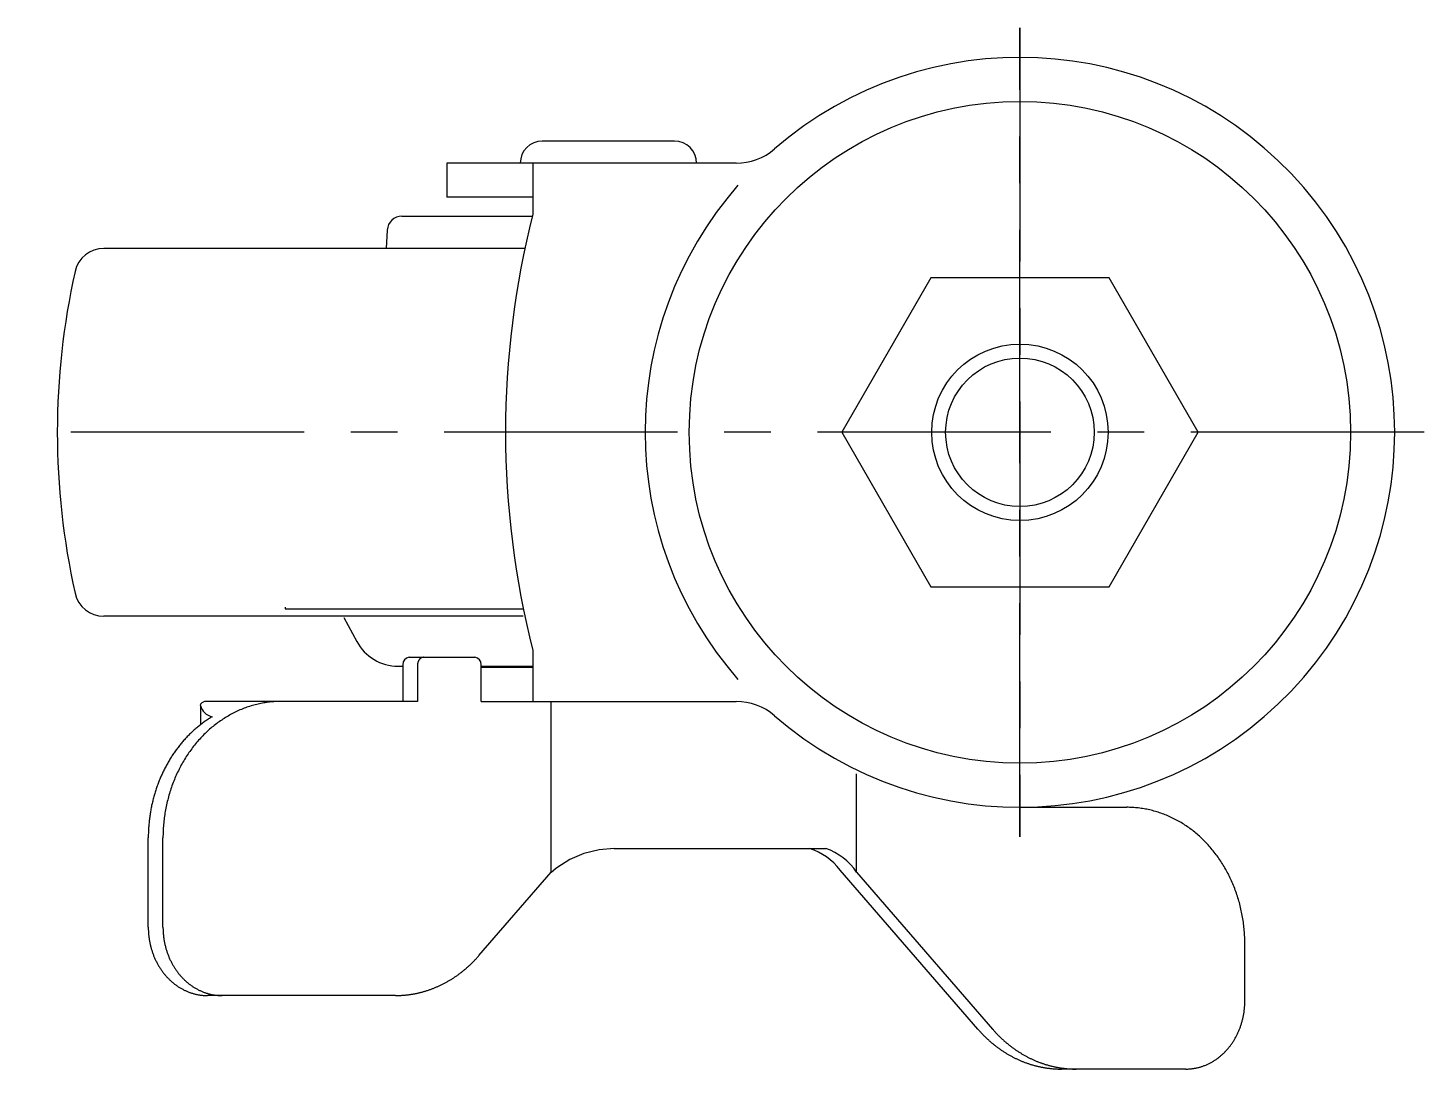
# Model space of a CAD drawing. Extents: x 0 to 204, y -8 to 232.
# Drawn here: x 108.9 to 203.9, y 161.7 to 232.5 of the extents above; entities that cross this region are included whole.
import ezdxf

# ---------------------------------------------------------------- set-up
doc = ezdxf.new("R2010")
doc.units = 0
doc.header["$LTSCALE"] = 0.5
doc.linetypes.add('CENTER', pattern=[50.8, 31.75, -6.35, 6.35, -6.35])
for name, color, linetype in [('MSM_CENTER', 1, 'CENTER'), ('MSM_CONTINUOUS', 7, 'CONTINUOUS'), ('MSM_NARROW', 5, 'CONTINUOUS')]:
    doc.layers.add(name, color=color, linetype=linetype)

msp = doc.modelspace()

# ---------------------------------------------------------------- linework, layer by layer
at = {"layer": 'MSM_CENTER', "linetype": 'CENTER'}
for p, q in [((176.376, 177.5), (176.376, 232.5)), ((176.376, 232.5), (176.376, 177.5)), ((203.876, 205), (108.879, 205)), ((203.876, 205), (114.88, 205))]:
    msp.add_line(p, q, dxfattribs=at)
at = {"layer": 'MSM_CONTINUOUS', "linetype": 'CONTINUOUS'}
for p, q in [((152.876, 224.8), (143.876, 224.8)), ((157.063, 223.3), (137.376, 223.3)), ((137.376, 223.3), (137.376, 221)), ((143.236, 223.3), (143.236, 221)), ((143.236, 221), (137.376, 221)), ((143.236, 221), (143.236, 219.825)), ((134.328, 219.7), (143.204, 219.7)), ((133.33, 218.752), (133.264, 217.5)), ((142.692, 217.5), (114.042, 217.5)), ((126.376, 193.1), (126.376, 193)), ((126.376, 193), (142.588, 193)), ((142.571, 192.5), (114.042, 192.5)), ((130.379, 192.4), (131.257, 190.778)), ((143.236, 190.175), (143.236, 186.7)), ((134.823, 189.7), (139.287, 189.7)), ((139.72, 189.1), (143.24, 189.1)), ((143.236, 189), (139.72, 189))]:
    msp.add_line(p, q, dxfattribs=at)
at = {"layer": 'MSM_CONTINUOUS'}
for p, q in [((134.071, 189.1), (134.39, 189.1)), ((134.39, 189.2), (134.39, 186.7)), ((135.39, 189.2), (135.39, 186.7)), ((139.72, 186.7), (139.72, 189.2)), ((120.621, 186.42), (120.643, 186.531)), ((120.621, 186.42), (120.621, 185.118)), ((135.39, 186.7), (121.008, 186.7)), ((139.72, 186.7), (157.063, 186.7)), ((144.483, 175.092), (144.483, 186.7)), ((165.268, 175.092), (165.268, 181.769)), ((176.376, 179.5), (183.64, 179.5)), ((117.07, 171.343), (117.07, 177.414)), ((118.07, 171.343), (118.07, 177.414)), ((148.763, 176.7), (163.175, 176.7)), ((139.571, 169.42), (144.483, 175.092)), ((144.483, 175.092), (144.661, 175.236)), ((173.511, 164.42), (164.144, 175.236)), ((165.268, 175.092), (174.511, 164.42)), ((191.682, 166.343), (191.682, 170.214)), ((133.884, 166.7), (121.09, 166.7)), ((187.661, 161.7), (179.197, 161.7))]:
    msp.add_line(p, q, dxfattribs=at)
at = {"layer": 'MSM_CONTINUOUS', "linetype": 'CONTINUOUS'}
msp.add_lwpolyline([(182.438, 194.5), (188.5, 205), (182.438, 215.5), (170.313, 215.5), (164.251, 205), (170.313, 194.5)], close=True, dxfattribs=at)
at = {"layer": 'MSM_CONTINUOUS'}
msp.add_lwpolyline([(148.763, 176.7), (147.738, 176.614), (146.708, 176.356), (145.76, 175.953), (144.865, 175.394), (144.661, 175.236)], dxfattribs=at)
for points in [[(135.823, 189.7, 0), (135.818, 189.7, 0), (135.812, 189.7, 0), (135.807, 189.7, 0), (135.802, 189.699, 0), (135.797, 189.699, 0), (135.791, 189.699, 0), (135.786, 189.698, 0), (135.781, 189.698, 0), (135.775, 189.697, 0), (135.77, 189.696, 0), (135.765, 189.695, 0), (135.76, 189.695, 0), (135.754, 189.694, 0), (135.749, 189.693, 0), (135.744, 189.692, 0), (135.739, 189.69, 0), (135.733, 189.689, 0), (135.728, 189.688, 0), (135.723, 189.686, 0), (135.718, 189.685, 0), (135.713, 189.683, 0), (135.708, 189.682, 0), (135.702, 189.68, 0), (135.697, 189.678, 0), (135.692, 189.677, 0), (135.687, 189.675, 0), (135.682, 189.673, 0), (135.677, 189.671, 0), (135.672, 189.669, 0), (135.667, 189.666, 0), (135.662, 189.664, 0), (135.657, 189.662, 0), (135.652, 189.66, 0), (135.648, 189.657, 0), (135.643, 189.655, 0), (135.638, 189.652, 0), (135.633, 189.649, 0), (135.628, 189.647, 0), (135.624, 189.644, 0), (135.619, 189.641, 0), (135.614, 189.638, 0), (135.61, 189.635, 0), (135.605, 189.632, 0), (135.6, 189.629, 0), (135.596, 189.626, 0), (135.591, 189.622, 0), (135.587, 189.619, 0), (135.583, 189.616, 0), (135.578, 189.612, 0), (135.574, 189.609, 0), (135.569, 189.605, 0), (135.565, 189.602, 0), (135.561, 189.598, 0), (135.557, 189.594, 0), (135.553, 189.59, 0), (135.548, 189.587, 0), (135.544, 189.583, 0), (135.54, 189.579, 0), (135.536, 189.575, 0), (135.532, 189.57, 0), (135.528, 189.566, 0), (135.525, 189.562, 0), (135.521, 189.558, 0), (135.517, 189.554, 0), (135.513, 189.549, 0), (135.509, 189.545, 0), (135.506, 189.54, 0), (135.502, 189.536, 0), (135.499, 189.531, 0), (135.495, 189.527, 0), (135.492, 189.522, 0), (135.488, 189.517, 0), (135.485, 189.512, 0), (135.482, 189.508, 0), (135.478, 189.503, 0), (135.475, 189.498, 0), (135.472, 189.493, 0), (135.469, 189.488, 0), (135.466, 189.483, 0), (135.463, 189.478, 0), (135.46, 189.473, 0), (135.457, 189.467, 0), (135.454, 189.462, 0), (135.452, 189.457, 0), (135.449, 189.452, 0), (135.446, 189.446, 0), (135.444, 189.441, 0), (135.441, 189.436, 0), (135.439, 189.43, 0), (135.436, 189.425, 0), (135.434, 189.419, 0), (135.432, 189.414, 0), (135.429, 189.408, 0), (135.427, 189.403, 0), (135.425, 189.397, 0), (135.423, 189.391, 0), (135.421, 189.386, 0), (135.419, 189.38, 0), (135.417, 189.374, 0), (135.415, 189.368, 0), (135.414, 189.363, 0), (135.412, 189.357, 0), (135.41, 189.351, 0), (135.409, 189.345, 0), (135.407, 189.339, 0), (135.406, 189.333, 0), (135.404, 189.327, 0), (135.403, 189.321, 0), (135.402, 189.316, 0), (135.401, 189.31, 0), (135.399, 189.304, 0), (135.398, 189.298, 0), (135.397, 189.292, 0), (135.396, 189.285, 0), (135.396, 189.279, 0), (135.395, 189.273, 0), (135.394, 189.267, 0), (135.393, 189.261, 0), (135.393, 189.255, 0), (135.392, 189.249, 0), (135.392, 189.243, 0), (135.391, 189.237, 0), (135.391, 189.231, 0), (135.391, 189.225, 0), (135.39, 189.218, 0), (135.39, 189.212, 0), (135.39, 189.206, 0), (135.39, 189.2, 0)], [(126.111, 186.7, 0), (126.013, 186.699, 0), (125.914, 186.697, 0), (125.815, 186.694, 0), (125.717, 186.689, 0), (125.618, 186.683, 0), (125.52, 186.675, 0), (125.421, 186.666, 0), (125.323, 186.655, 0), (125.225, 186.643, 0), (125.127, 186.63, 0), (125.029, 186.616, 0), (124.931, 186.599, 0), (124.834, 186.582, 0), (124.736, 186.563, 0), (124.639, 186.543, 0), (124.542, 186.522, 0), (124.446, 186.499, 0), (124.349, 186.474, 0), (124.253, 186.449, 0), (124.157, 186.422, 0), (124.062, 186.393, 0), (123.966, 186.364, 0), (123.871, 186.333, 0), (123.777, 186.3, 0), (123.683, 186.266, 0), (123.589, 186.231, 0), (123.495, 186.195, 0), (123.402, 186.157, 0), (123.309, 186.118, 0), (123.217, 186.078, 0), (123.125, 186.036, 0), (123.034, 185.993, 0), (122.943, 185.949, 0), (122.852, 185.903, 0), (122.762, 185.857, 0), (122.673, 185.808, 0), (122.584, 185.759, 0), (122.496, 185.709, 0), (122.408, 185.657, 0), (122.32, 185.604, 0), (122.234, 185.549, 0), (122.148, 185.494, 0), (122.062, 185.437, 0), (121.977, 185.379, 0), (121.893, 185.32, 0), (121.809, 185.259, 0), (121.726, 185.198, 0), (121.644, 185.135, 0), (121.562, 185.071, 0), (121.481, 185.006, 0), (121.4, 184.94, 0), (121.321, 184.873, 0), (121.242, 184.804, 0), (121.164, 184.735, 0), (121.086, 184.664, 0), (121.01, 184.592, 0), (120.934, 184.519, 0), (120.859, 184.446, 0), (120.784, 184.371, 0), (120.711, 184.295, 0), (120.638, 184.218, 0), (120.566, 184.139, 0), (120.495, 184.06, 0), (120.425, 183.98, 0), (120.356, 183.899, 0), (120.287, 183.817, 0), (120.219, 183.734, 0), (120.153, 183.65, 0), (120.087, 183.565, 0), (120.022, 183.479, 0), (119.958, 183.393, 0), (119.895, 183.305, 0), (119.833, 183.217, 0), (119.772, 183.127, 0), (119.711, 183.037, 0), (119.652, 182.946, 0), (119.594, 182.854, 0), (119.536, 182.761, 0), (119.48, 182.668, 0), (119.425, 182.573, 0), (119.371, 182.478, 0), (119.317, 182.382, 0), (119.265, 182.285, 0), (119.214, 182.188, 0), (119.163, 182.09, 0), (119.114, 181.991, 0), (119.066, 181.892, 0), (119.019, 181.792, 0), (118.973, 181.691, 0), (118.928, 181.589, 0), (118.884, 181.487, 0), (118.842, 181.384, 0), (118.8, 181.281, 0), (118.759, 181.177, 0), (118.72, 181.073, 0), (118.682, 180.968, 0), (118.644, 180.862, 0), (118.608, 180.756, 0), (118.573, 180.65, 0), (118.54, 180.543, 0), (118.507, 180.435, 0), (118.475, 180.327, 0), (118.445, 180.219, 0), (118.416, 180.11, 0), (118.388, 180.001, 0), (118.361, 179.891, 0), (118.335, 179.781, 0), (118.311, 179.671, 0), (118.287, 179.56, 0), (118.265, 179.449, 0), (118.244, 179.337, 0), (118.224, 179.226, 0), (118.205, 179.114, 0), (118.188, 179.002, 0), (118.172, 178.889, 0), (118.157, 178.777, 0), (118.143, 178.664, 0), (118.13, 178.551, 0), (118.119, 178.438, 0), (118.108, 178.324, 0), (118.099, 178.211, 0), (118.091, 178.097, 0), (118.085, 177.984, 0), (118.079, 177.87, 0), (118.075, 177.756, 0), (118.072, 177.642, 0), (118.07, 177.528, 0), (118.07, 177.414, 0)], [(121.414, 185.66, 0), (121.353, 185.624, 0), (121.293, 185.586, 0), (121.232, 185.548, 0), (121.172, 185.51, 0), (121.113, 185.471, 0), (121.053, 185.431, 0), (120.994, 185.391, 0), (120.935, 185.35, 0), (120.877, 185.308, 0), (120.818, 185.266, 0), (120.76, 185.224, 0), (120.703, 185.18, 0), (120.646, 185.137, 0), (120.589, 185.092, 0), (120.532, 185.048, 0), (120.476, 185.002, 0), (120.42, 184.956, 0), (120.364, 184.91, 0), (120.309, 184.862, 0), (120.254, 184.815, 0), (120.2, 184.767, 0), (120.145, 184.718, 0), (120.091, 184.669, 0), (120.038, 184.619, 0), (119.985, 184.569, 0), (119.932, 184.518, 0), (119.88, 184.467, 0), (119.828, 184.415, 0), (119.776, 184.362, 0), (119.725, 184.31, 0), (119.674, 184.256, 0), (119.624, 184.202, 0), (119.574, 184.148, 0), (119.524, 184.093, 0), (119.475, 184.038, 0), (119.426, 183.982, 0), (119.378, 183.926, 0), (119.33, 183.869, 0), (119.283, 183.812, 0), (119.235, 183.754, 0), (119.189, 183.696, 0), (119.143, 183.637, 0), (119.097, 183.578, 0), (119.051, 183.519, 0), (119.006, 183.459, 0), (118.962, 183.398, 0), (118.918, 183.337, 0), (118.874, 183.276, 0), (118.831, 183.214, 0), (118.789, 183.152, 0), (118.746, 183.09, 0), (118.705, 183.027, 0), (118.663, 182.963, 0), (118.623, 182.899, 0), (118.582, 182.835, 0), (118.542, 182.771, 0), (118.503, 182.706, 0), (118.464, 182.64, 0), (118.426, 182.575, 0), (118.388, 182.508, 0), (118.35, 182.442, 0), (118.313, 182.375, 0), (118.277, 182.308, 0), (118.241, 182.24, 0), (118.206, 182.172, 0), (118.171, 182.104, 0), (118.136, 182.036, 0), (118.102, 181.967, 0), (118.069, 181.897, 0), (118.036, 181.828, 0), (118.004, 181.758, 0), (117.972, 181.688, 0), (117.94, 181.617, 0), (117.91, 181.546, 0), (117.879, 181.475, 0), (117.849, 181.404, 0), (117.82, 181.332, 0), (117.792, 181.26, 0), (117.763, 181.187, 0), (117.736, 181.115, 0), (117.709, 181.042, 0), (117.682, 180.969, 0), (117.656, 180.895, 0), (117.631, 180.822, 0), (117.606, 180.748, 0), (117.581, 180.674, 0), (117.557, 180.599, 0), (117.534, 180.525, 0), (117.511, 180.45, 0), (117.489, 180.375, 0), (117.468, 180.3, 0), (117.447, 180.224, 0), (117.426, 180.149, 0), (117.406, 180.073, 0), (117.387, 179.997, 0), (117.368, 179.92, 0), (117.35, 179.844, 0), (117.332, 179.767, 0), (117.315, 179.69, 0), (117.298, 179.614, 0), (117.282, 179.536, 0), (117.267, 179.459, 0), (117.252, 179.382, 0), (117.238, 179.304, 0), (117.224, 179.226, 0), (117.211, 179.149, 0), (117.199, 179.071, 0), (117.187, 178.993, 0), (117.175, 178.914, 0), (117.164, 178.836, 0), (117.154, 178.758, 0), (117.145, 178.679, 0), (117.135, 178.6, 0), (117.127, 178.522, 0), (117.119, 178.443, 0), (117.112, 178.364, 0), (117.105, 178.285, 0), (117.099, 178.206, 0), (117.093, 178.127, 0), (117.088, 178.048, 0), (117.084, 177.969, 0), (117.08, 177.89, 0), (117.077, 177.811, 0), (117.074, 177.731, 0), (117.072, 177.652, 0), (117.071, 177.573, 0), (117.07, 177.494, 0), (117.07, 177.414, 0)], [(191.682, 170.214, 0), (191.681, 170.328, 0), (191.679, 170.442, 0), (191.676, 170.556, 0), (191.672, 170.67, 0), (191.667, 170.784, 0), (191.66, 170.897, 0), (191.652, 171.011, 0), (191.643, 171.124, 0), (191.633, 171.238, 0), (191.621, 171.351, 0), (191.609, 171.464, 0), (191.595, 171.577, 0), (191.58, 171.689, 0), (191.563, 171.802, 0), (191.546, 171.914, 0), (191.527, 172.026, 0), (191.507, 172.137, 0), (191.486, 172.249, 0), (191.464, 172.36, 0), (191.441, 172.471, 0), (191.416, 172.581, 0), (191.39, 172.691, 0), (191.364, 172.801, 0), (191.335, 172.91, 0), (191.306, 173.019, 0), (191.276, 173.127, 0), (191.244, 173.235, 0), (191.212, 173.343, 0), (191.178, 173.45, 0), (191.143, 173.556, 0), (191.107, 173.662, 0), (191.07, 173.768, 0), (191.031, 173.873, 0), (190.992, 173.977, 0), (190.951, 174.081, 0), (190.91, 174.184, 0), (190.867, 174.287, 0), (190.823, 174.389, 0), (190.778, 174.491, 0), (190.732, 174.592, 0), (190.685, 174.692, 0), (190.637, 174.791, 0), (190.588, 174.89, 0), (190.538, 174.988, 0), (190.486, 175.085, 0), (190.434, 175.182, 0), (190.381, 175.278, 0), (190.326, 175.373, 0), (190.271, 175.468, 0), (190.215, 175.561, 0), (190.157, 175.654, 0), (190.099, 175.746, 0), (190.04, 175.837, 0), (189.98, 175.927, 0), (189.918, 176.017, 0), (189.856, 176.105, 0), (189.793, 176.193, 0), (189.729, 176.279, 0), (189.664, 176.365, 0), (189.599, 176.45, 0), (189.532, 176.534, 0), (189.464, 176.617, 0), (189.396, 176.699, 0), (189.326, 176.78, 0), (189.256, 176.86, 0), (189.185, 176.939, 0), (189.113, 177.018, 0), (189.041, 177.095, 0), (188.967, 177.171, 0), (188.893, 177.246, 0), (188.818, 177.319, 0), (188.742, 177.392, 0), (188.665, 177.464, 0), (188.588, 177.535, 0), (188.509, 177.604, 0), (188.43, 177.673, 0), (188.351, 177.74, 0), (188.271, 177.806, 0), (188.189, 177.871, 0), (188.108, 177.935, 0), (188.025, 177.998, 0), (187.942, 178.059, 0), (187.859, 178.12, 0), (187.774, 178.179, 0), (187.689, 178.237, 0), (187.604, 178.294, 0), (187.518, 178.349, 0), (187.431, 178.404, 0), (187.344, 178.457, 0), (187.256, 178.509, 0), (187.167, 178.559, 0), (187.078, 178.608, 0), (186.989, 178.657, 0), (186.899, 178.703, 0), (186.808, 178.749, 0), (186.717, 178.793, 0), (186.626, 178.836, 0), (186.534, 178.878, 0), (186.442, 178.918, 0), (186.349, 178.957, 0), (186.256, 178.995, 0), (186.163, 179.031, 0), (186.069, 179.066, 0), (185.974, 179.1, 0), (185.88, 179.133, 0), (185.785, 179.164, 0), (185.69, 179.193, 0), (185.594, 179.222, 0), (185.498, 179.249, 0), (185.402, 179.274, 0), (185.306, 179.299, 0), (185.209, 179.322, 0), (185.112, 179.343, 0), (185.015, 179.363, 0), (184.918, 179.382, 0), (184.82, 179.399, 0), (184.722, 179.416, 0), (184.624, 179.43, 0), (184.526, 179.443, 0), (184.428, 179.455, 0), (184.33, 179.466, 0), (184.232, 179.475, 0), (184.133, 179.483, 0), (184.035, 179.489, 0), (183.936, 179.494, 0), (183.837, 179.497, 0), (183.739, 179.499, 0), (183.64, 179.5, 0)], [(117.07, 171.343, 0), (117.07, 171.286, 0), (117.071, 171.229, 0), (117.072, 171.172, 0), (117.074, 171.115, 0), (117.077, 171.058, 0), (117.08, 171.001, 0), (117.084, 170.945, 0), (117.089, 170.888, 0), (117.094, 170.831, 0), (117.1, 170.775, 0), (117.106, 170.718, 0), (117.113, 170.662, 0), (117.121, 170.605, 0), (117.129, 170.549, 0), (117.137, 170.493, 0), (117.147, 170.437, 0), (117.157, 170.381, 0), (117.167, 170.326, 0), (117.178, 170.27, 0), (117.19, 170.215, 0), (117.202, 170.16, 0), (117.215, 170.105, 0), (117.229, 170.05, 0), (117.243, 169.995, 0), (117.257, 169.941, 0), (117.273, 169.886, 0), (117.288, 169.832, 0), (117.305, 169.779, 0), (117.322, 169.725, 0), (117.339, 169.672, 0), (117.357, 169.619, 0), (117.376, 169.566, 0), (117.395, 169.514, 0), (117.415, 169.461, 0), (117.435, 169.409, 0), (117.456, 169.358, 0), (117.477, 169.306, 0), (117.499, 169.255, 0), (117.521, 169.205, 0), (117.544, 169.154, 0), (117.568, 169.104, 0), (117.592, 169.054, 0), (117.617, 169.005, 0), (117.642, 168.956, 0), (117.667, 168.907, 0), (117.693, 168.859, 0), (117.72, 168.811, 0), (117.747, 168.763, 0), (117.775, 168.716, 0), (117.803, 168.669, 0), (117.832, 168.623, 0), (117.861, 168.577, 0), (117.89, 168.532, 0), (117.921, 168.486, 0), (117.951, 168.442, 0), (117.982, 168.397, 0), (118.014, 168.354, 0), (118.046, 168.31, 0), (118.078, 168.267, 0), (118.111, 168.225, 0), (118.145, 168.183, 0), (118.178, 168.141, 0), (118.213, 168.1, 0), (118.247, 168.06, 0), (118.282, 168.02, 0), (118.318, 167.98, 0), (118.354, 167.941, 0), (118.39, 167.903, 0), (118.427, 167.865, 0), (118.464, 167.827, 0), (118.502, 167.79, 0), (118.54, 167.754, 0), (118.578, 167.718, 0), (118.617, 167.683, 0), (118.656, 167.648, 0), (118.695, 167.614, 0), (118.735, 167.58, 0), (118.775, 167.547, 0), (118.816, 167.514, 0), (118.857, 167.482, 0), (118.898, 167.451, 0), (118.939, 167.42, 0), (118.981, 167.39, 0), (119.023, 167.361, 0), (119.066, 167.332, 0), (119.109, 167.303, 0), (119.152, 167.275, 0), (119.195, 167.248, 0), (119.239, 167.222, 0), (119.283, 167.196, 0), (119.327, 167.17, 0), (119.371, 167.146, 0), (119.416, 167.122, 0), (119.461, 167.098, 0), (119.506, 167.076, 0), (119.552, 167.053, 0), (119.597, 167.032, 0), (119.643, 167.011, 0), (119.689, 166.991, 0), (119.736, 166.971, 0), (119.782, 166.953, 0), (119.829, 166.934, 0), (119.876, 166.917, 0), (119.923, 166.9, 0), (119.971, 166.884, 0), (120.018, 166.868, 0), (120.066, 166.853, 0), (120.113, 166.839, 0), (120.161, 166.826, 0), (120.209, 166.813, 0), (120.258, 166.801, 0), (120.306, 166.789, 0), (120.354, 166.778, 0), (120.403, 166.768, 0), (120.452, 166.759, 0), (120.5, 166.75, 0), (120.549, 166.742, 0), (120.598, 166.735, 0), (120.647, 166.728, 0), (120.696, 166.722, 0), (120.745, 166.717, 0), (120.795, 166.713, 0), (120.844, 166.709, 0), (120.893, 166.706, 0), (120.942, 166.703, 0), (120.992, 166.701, 0), (121.041, 166.7, 0), (121.09, 166.7, 0)], [(118.07, 171.343, 0), (118.07, 171.286, 0), (118.071, 171.229, 0), (118.072, 171.172, 0), (118.074, 171.115, 0), (118.077, 171.058, 0), (118.08, 171.001, 0), (118.084, 170.945, 0), (118.089, 170.888, 0), (118.094, 170.831, 0), (118.1, 170.775, 0), (118.106, 170.718, 0), (118.113, 170.662, 0), (118.121, 170.605, 0), (118.129, 170.549, 0), (118.137, 170.493, 0), (118.147, 170.437, 0), (118.157, 170.381, 0), (118.167, 170.326, 0), (118.178, 170.27, 0), (118.19, 170.215, 0), (118.202, 170.16, 0), (118.215, 170.105, 0), (118.229, 170.05, 0), (118.243, 169.995, 0), (118.257, 169.941, 0), (118.273, 169.886, 0), (118.288, 169.832, 0), (118.305, 169.779, 0), (118.322, 169.725, 0), (118.339, 169.672, 0), (118.357, 169.619, 0), (118.376, 169.566, 0), (118.395, 169.514, 0), (118.415, 169.461, 0), (118.435, 169.409, 0), (118.456, 169.358, 0), (118.477, 169.306, 0), (118.499, 169.255, 0), (118.521, 169.205, 0), (118.544, 169.154, 0), (118.568, 169.104, 0), (118.592, 169.054, 0), (118.617, 169.005, 0), (118.642, 168.956, 0), (118.667, 168.907, 0), (118.693, 168.859, 0), (118.72, 168.811, 0), (118.747, 168.763, 0), (118.775, 168.716, 0), (118.803, 168.669, 0), (118.832, 168.623, 0), (118.861, 168.577, 0), (118.89, 168.532, 0), (118.921, 168.486, 0), (118.951, 168.442, 0), (118.982, 168.397, 0), (119.014, 168.354, 0), (119.046, 168.31, 0), (119.078, 168.267, 0), (119.111, 168.225, 0), (119.145, 168.183, 0), (119.178, 168.141, 0), (119.213, 168.1, 0), (119.247, 168.06, 0), (119.282, 168.02, 0), (119.318, 167.98, 0), (119.354, 167.941, 0), (119.39, 167.903, 0), (119.427, 167.865, 0), (119.464, 167.827, 0), (119.502, 167.79, 0), (119.54, 167.754, 0), (119.578, 167.718, 0), (119.617, 167.683, 0), (119.656, 167.648, 0), (119.695, 167.614, 0), (119.735, 167.58, 0), (119.775, 167.547, 0), (119.816, 167.514, 0), (119.857, 167.482, 0), (119.898, 167.451, 0), (119.939, 167.42, 0), (119.981, 167.39, 0), (120.023, 167.361, 0), (120.066, 167.332, 0), (120.109, 167.303, 0), (120.152, 167.275, 0), (120.195, 167.248, 0), (120.239, 167.222, 0), (120.283, 167.196, 0), (120.327, 167.17, 0), (120.371, 167.146, 0), (120.416, 167.122, 0), (120.461, 167.098, 0), (120.506, 167.076, 0), (120.552, 167.053, 0), (120.597, 167.032, 0), (120.643, 167.011, 0), (120.689, 166.991, 0), (120.736, 166.971, 0), (120.782, 166.953, 0), (120.829, 166.934, 0), (120.876, 166.917, 0), (120.923, 166.9, 0), (120.971, 166.884, 0), (121.018, 166.868, 0), (121.066, 166.853, 0), (121.113, 166.839, 0), (121.161, 166.826, 0), (121.209, 166.813, 0), (121.258, 166.801, 0), (121.306, 166.789, 0), (121.354, 166.778, 0), (121.403, 166.768, 0), (121.452, 166.759, 0), (121.5, 166.75, 0), (121.549, 166.742, 0), (121.598, 166.735, 0), (121.647, 166.728, 0), (121.696, 166.722, 0), (121.745, 166.717, 0), (121.795, 166.713, 0), (121.844, 166.709, 0), (121.893, 166.706, 0), (121.942, 166.703, 0), (121.992, 166.701, 0), (122.041, 166.7, 0), (122.09, 166.7, 0)], [(133.884, 166.7, 0), (133.934, 166.7, 0), (133.983, 166.701, 0), (134.032, 166.702, 0), (134.082, 166.703, 0), (134.131, 166.704, 0), (134.18, 166.706, 0), (134.23, 166.709, 0), (134.279, 166.711, 0), (134.328, 166.714, 0), (134.378, 166.717, 0), (134.427, 166.721, 0), (134.476, 166.725, 0), (134.525, 166.73, 0), (134.574, 166.734, 0), (134.624, 166.739, 0), (134.673, 166.745, 0), (134.722, 166.75, 0), (134.771, 166.757, 0), (134.82, 166.763, 0), (134.869, 166.77, 0), (134.918, 166.777, 0), (134.967, 166.784, 0), (135.016, 166.792, 0), (135.064, 166.801, 0), (135.113, 166.809, 0), (135.162, 166.818, 0), (135.211, 166.827, 0), (135.259, 166.837, 0), (135.308, 166.847, 0), (135.356, 166.857, 0), (135.405, 166.867, 0), (135.453, 166.878, 0), (135.502, 166.89, 0), (135.55, 166.901, 0), (135.598, 166.913, 0), (135.646, 166.926, 0), (135.694, 166.938, 0), (135.743, 166.951, 0), (135.79, 166.965, 0), (135.838, 166.978, 0), (135.886, 166.992, 0), (135.934, 167.007, 0), (135.982, 167.021, 0), (136.029, 167.036, 0), (136.077, 167.052, 0), (136.124, 167.067, 0), (136.172, 167.083, 0), (136.219, 167.1, 0), (136.266, 167.117, 0), (136.313, 167.134, 0), (136.36, 167.151, 0), (136.407, 167.169, 0), (136.454, 167.187, 0), (136.5, 167.205, 0), (136.547, 167.224, 0), (136.594, 167.243, 0), (136.64, 167.262, 0), (136.686, 167.282, 0), (136.732, 167.302, 0), (136.779, 167.322, 0), (136.825, 167.343, 0), (136.87, 167.364, 0), (136.916, 167.385, 0), (136.962, 167.407, 0), (137.007, 167.429, 0), (137.053, 167.451, 0), (137.098, 167.474, 0), (137.143, 167.497, 0), (137.188, 167.52, 0), (137.233, 167.543, 0), (137.278, 167.567, 0), (137.323, 167.592, 0), (137.367, 167.616, 0), (137.412, 167.641, 0), (137.456, 167.666, 0), (137.5, 167.691, 0), (137.544, 167.717, 0), (137.588, 167.743, 0), (137.632, 167.77, 0), (137.675, 167.796, 0), (137.719, 167.823, 0), (137.762, 167.851, 0), (137.805, 167.878, 0), (137.848, 167.906, 0), (137.891, 167.935, 0), (137.934, 167.963, 0), (137.976, 167.992, 0), (138.019, 168.021, 0), (138.061, 168.051, 0), (138.103, 168.08, 0), (138.145, 168.11, 0), (138.187, 168.141, 0), (138.228, 168.171, 0), (138.27, 168.202, 0), (138.311, 168.233, 0), (138.352, 168.265, 0), (138.393, 168.297, 0), (138.434, 168.329, 0), (138.474, 168.361, 0), (138.515, 168.394, 0), (138.555, 168.427, 0), (138.595, 168.46, 0), (138.635, 168.494, 0), (138.675, 168.527, 0), (138.714, 168.561, 0), (138.754, 168.596, 0), (138.793, 168.63, 0), (138.832, 168.665, 0), (138.871, 168.701, 0), (138.909, 168.736, 0), (138.948, 168.772, 0), (138.986, 168.808, 0), (139.024, 168.844, 0), (139.062, 168.881, 0), (139.1, 168.917, 0), (139.137, 168.954, 0), (139.174, 168.992, 0), (139.211, 169.029, 0), (139.248, 169.067, 0), (139.285, 169.105, 0), (139.321, 169.144, 0), (139.358, 169.182, 0), (139.394, 169.221, 0), (139.429, 169.261, 0), (139.465, 169.3, 0), (139.501, 169.34, 0), (139.536, 169.38, 0), (139.571, 169.42, 0)], [(187.661, 161.7, 0), (187.71, 161.7, 0), (187.76, 161.701, 0), (187.809, 161.703, 0), (187.858, 161.706, 0), (187.907, 161.709, 0), (187.957, 161.713, 0), (188.006, 161.717, 0), (188.055, 161.722, 0), (188.104, 161.728, 0), (188.153, 161.735, 0), (188.202, 161.742, 0), (188.251, 161.75, 0), (188.3, 161.759, 0), (188.348, 161.768, 0), (188.397, 161.778, 0), (188.445, 161.789, 0), (188.494, 161.801, 0), (188.542, 161.813, 0), (188.59, 161.826, 0), (188.638, 161.839, 0), (188.686, 161.853, 0), (188.733, 161.868, 0), (188.781, 161.884, 0), (188.828, 161.9, 0), (188.875, 161.917, 0), (188.922, 161.934, 0), (188.969, 161.953, 0), (189.015, 161.971, 0), (189.062, 161.991, 0), (189.108, 162.011, 0), (189.154, 162.032, 0), (189.2, 162.053, 0), (189.245, 162.076, 0), (189.29, 162.098, 0), (189.335, 162.122, 0), (189.38, 162.146, 0), (189.424, 162.17, 0), (189.469, 162.196, 0), (189.513, 162.222, 0), (189.556, 162.248, 0), (189.6, 162.275, 0), (189.643, 162.303, 0), (189.686, 162.332, 0), (189.728, 162.361, 0), (189.77, 162.39, 0), (189.812, 162.42, 0), (189.854, 162.451, 0), (189.895, 162.482, 0), (189.936, 162.514, 0), (189.976, 162.547, 0), (190.016, 162.58, 0), (190.056, 162.614, 0), (190.096, 162.648, 0), (190.135, 162.683, 0), (190.173, 162.718, 0), (190.212, 162.754, 0), (190.25, 162.79, 0), (190.287, 162.827, 0), (190.324, 162.865, 0), (190.361, 162.903, 0), (190.397, 162.941, 0), (190.433, 162.98, 0), (190.469, 163.02, 0), (190.504, 163.06, 0), (190.539, 163.1, 0), (190.573, 163.141, 0), (190.607, 163.183, 0), (190.64, 163.225, 0), (190.673, 163.267, 0), (190.706, 163.31, 0), (190.738, 163.354, 0), (190.769, 163.397, 0), (190.8, 163.442, 0), (190.831, 163.486, 0), (190.861, 163.532, 0), (190.89, 163.577, 0), (190.92, 163.623, 0), (190.948, 163.669, 0), (190.976, 163.716, 0), (191.004, 163.763, 0), (191.031, 163.811, 0), (191.058, 163.859, 0), (191.084, 163.907, 0), (191.11, 163.956, 0), (191.135, 164.005, 0), (191.159, 164.054, 0), (191.183, 164.104, 0), (191.207, 164.154, 0), (191.23, 164.205, 0), (191.252, 164.255, 0), (191.274, 164.306, 0), (191.296, 164.358, 0), (191.317, 164.409, 0), (191.337, 164.461, 0), (191.356, 164.514, 0), (191.376, 164.566, 0), (191.394, 164.619, 0), (191.412, 164.672, 0), (191.43, 164.725, 0), (191.447, 164.779, 0), (191.463, 164.832, 0), (191.479, 164.886, 0), (191.494, 164.941, 0), (191.509, 164.995, 0), (191.523, 165.05, 0), (191.536, 165.105, 0), (191.549, 165.16, 0), (191.561, 165.215, 0), (191.573, 165.27, 0), (191.584, 165.326, 0), (191.595, 165.381, 0), (191.604, 165.437, 0), (191.614, 165.493, 0), (191.623, 165.549, 0), (191.631, 165.605, 0), (191.638, 165.662, 0), (191.645, 165.718, 0), (191.651, 165.775, 0), (191.657, 165.831, 0), (191.662, 165.888, 0), (191.667, 165.945, 0), (191.671, 166.001, 0), (191.674, 166.058, 0), (191.677, 166.115, 0), (191.679, 166.172, 0), (191.681, 166.229, 0), (191.681, 166.286, 0), (191.682, 166.343, 0)], [(173.511, 164.42, 0), (173.546, 164.38, 0), (173.581, 164.34, 0), (173.616, 164.3, 0), (173.652, 164.261, 0), (173.688, 164.221, 0), (173.724, 164.182, 0), (173.76, 164.144, 0), (173.797, 164.105, 0), (173.833, 164.067, 0), (173.87, 164.029, 0), (173.907, 163.992, 0), (173.944, 163.954, 0), (173.982, 163.917, 0), (174.02, 163.881, 0), (174.057, 163.844, 0), (174.095, 163.808, 0), (174.134, 163.772, 0), (174.172, 163.736, 0), (174.211, 163.701, 0), (174.25, 163.665, 0), (174.288, 163.63, 0), (174.328, 163.596, 0), (174.367, 163.561, 0), (174.407, 163.527, 0), (174.446, 163.494, 0), (174.486, 163.46, 0), (174.526, 163.427, 0), (174.567, 163.394, 0), (174.607, 163.361, 0), (174.648, 163.329, 0), (174.688, 163.297, 0), (174.729, 163.265, 0), (174.77, 163.233, 0), (174.812, 163.202, 0), (174.853, 163.171, 0), (174.895, 163.141, 0), (174.936, 163.11, 0), (174.978, 163.08, 0), (175.021, 163.051, 0), (175.063, 163.021, 0), (175.105, 162.992, 0), (175.148, 162.963, 0), (175.19, 162.935, 0), (175.233, 162.906, 0), (175.276, 162.878, 0), (175.319, 162.851, 0), (175.363, 162.823, 0), (175.406, 162.796, 0), (175.45, 162.77, 0), (175.493, 162.743, 0), (175.537, 162.717, 0), (175.581, 162.691, 0), (175.626, 162.666, 0), (175.67, 162.641, 0), (175.714, 162.616, 0), (175.759, 162.592, 0), (175.803, 162.567, 0), (175.848, 162.543, 0), (175.893, 162.52, 0), (175.938, 162.497, 0), (175.983, 162.474, 0), (176.029, 162.451, 0), (176.074, 162.429, 0), (176.12, 162.407, 0), (176.165, 162.385, 0), (176.211, 162.364, 0), (176.257, 162.343, 0), (176.303, 162.322, 0), (176.349, 162.302, 0), (176.395, 162.282, 0), (176.441, 162.262, 0), (176.488, 162.243, 0), (176.534, 162.224, 0), (176.581, 162.205, 0), (176.628, 162.187, 0), (176.674, 162.169, 0), (176.721, 162.151, 0), (176.768, 162.134, 0), (176.815, 162.117, 0), (176.863, 162.1, 0), (176.91, 162.083, 0), (176.957, 162.067, 0), (177.005, 162.052, 0), (177.052, 162.036, 0), (177.1, 162.021, 0), (177.147, 162.007, 0), (177.195, 161.992, 0), (177.243, 161.978, 0), (177.291, 161.965, 0), (177.339, 161.951, 0), (177.387, 161.938, 0), (177.435, 161.926, 0), (177.483, 161.913, 0), (177.531, 161.901, 0), (177.58, 161.89, 0), (177.628, 161.878, 0), (177.677, 161.867, 0), (177.725, 161.857, 0), (177.774, 161.847, 0), (177.822, 161.837, 0), (177.871, 161.827, 0), (177.92, 161.818, 0), (177.968, 161.809, 0), (178.017, 161.801, 0), (178.066, 161.792, 0), (178.115, 161.784, 0), (178.164, 161.777, 0), (178.213, 161.77, 0), (178.262, 161.763, 0), (178.311, 161.757, 0), (178.36, 161.75, 0), (178.409, 161.745, 0), (178.458, 161.739, 0), (178.507, 161.734, 0), (178.556, 161.73, 0), (178.605, 161.725, 0), (178.655, 161.721, 0), (178.704, 161.717, 0), (178.753, 161.714, 0), (178.802, 161.711, 0), (178.852, 161.709, 0), (178.901, 161.706, 0), (178.95, 161.704, 0), (179, 161.703, 0), (179.049, 161.702, 0), (179.098, 161.701, 0), (179.148, 161.7, 0), (179.197, 161.7, 0)], [(174.511, 164.42, 0), (174.546, 164.38, 0), (174.581, 164.34, 0), (174.616, 164.3, 0), (174.652, 164.261, 0), (174.688, 164.221, 0), (174.724, 164.182, 0), (174.76, 164.144, 0), (174.797, 164.105, 0), (174.833, 164.067, 0), (174.87, 164.029, 0), (174.907, 163.992, 0), (174.944, 163.954, 0), (174.982, 163.917, 0), (175.02, 163.881, 0), (175.057, 163.844, 0), (175.095, 163.808, 0), (175.134, 163.772, 0), (175.172, 163.736, 0), (175.211, 163.701, 0), (175.25, 163.665, 0), (175.288, 163.63, 0), (175.328, 163.596, 0), (175.367, 163.561, 0), (175.407, 163.527, 0), (175.446, 163.494, 0), (175.486, 163.46, 0), (175.526, 163.427, 0), (175.567, 163.394, 0), (175.607, 163.361, 0), (175.648, 163.329, 0), (175.688, 163.297, 0), (175.729, 163.265, 0), (175.77, 163.233, 0), (175.812, 163.202, 0), (175.853, 163.171, 0), (175.895, 163.141, 0), (175.936, 163.11, 0), (175.978, 163.08, 0), (176.021, 163.051, 0), (176.063, 163.021, 0), (176.105, 162.992, 0), (176.148, 162.963, 0), (176.19, 162.935, 0), (176.233, 162.906, 0), (176.276, 162.878, 0), (176.319, 162.851, 0), (176.363, 162.823, 0), (176.406, 162.796, 0), (176.45, 162.77, 0), (176.493, 162.743, 0), (176.537, 162.717, 0), (176.581, 162.691, 0), (176.626, 162.666, 0), (176.67, 162.641, 0), (176.714, 162.616, 0), (176.759, 162.592, 0), (176.803, 162.567, 0), (176.848, 162.543, 0), (176.893, 162.52, 0), (176.938, 162.497, 0), (176.983, 162.474, 0), (177.029, 162.451, 0), (177.074, 162.429, 0), (177.12, 162.407, 0), (177.165, 162.385, 0), (177.211, 162.364, 0), (177.257, 162.343, 0), (177.303, 162.322, 0), (177.349, 162.302, 0), (177.395, 162.282, 0), (177.441, 162.262, 0), (177.488, 162.243, 0), (177.534, 162.224, 0), (177.581, 162.205, 0), (177.628, 162.187, 0), (177.674, 162.169, 0), (177.721, 162.151, 0), (177.768, 162.134, 0), (177.815, 162.117, 0), (177.863, 162.1, 0), (177.91, 162.083, 0), (177.957, 162.067, 0), (178.005, 162.052, 0), (178.052, 162.036, 0), (178.1, 162.021, 0), (178.147, 162.007, 0), (178.195, 161.992, 0), (178.243, 161.978, 0), (178.291, 161.965, 0), (178.339, 161.951, 0), (178.387, 161.938, 0), (178.435, 161.926, 0), (178.483, 161.913, 0), (178.531, 161.901, 0), (178.58, 161.89, 0), (178.628, 161.878, 0), (178.677, 161.867, 0), (178.725, 161.857, 0), (178.774, 161.847, 0), (178.822, 161.837, 0), (178.871, 161.827, 0), (178.92, 161.818, 0), (178.968, 161.809, 0), (179.017, 161.801, 0), (179.066, 161.792, 0), (179.115, 161.784, 0), (179.164, 161.777, 0), (179.213, 161.77, 0), (179.262, 161.763, 0), (179.311, 161.757, 0), (179.36, 161.75, 0), (179.409, 161.745, 0), (179.458, 161.739, 0), (179.507, 161.734, 0), (179.556, 161.73, 0), (179.605, 161.725, 0), (179.655, 161.721, 0), (179.704, 161.717, 0), (179.753, 161.714, 0), (179.802, 161.711, 0), (179.852, 161.709, 0), (179.901, 161.706, 0), (179.95, 161.704, 0), (180, 161.703, 0), (180.049, 161.702, 0), (180.098, 161.701, 0), (180.148, 161.7, 0), (180.197, 161.7, 0)]]:
    msp.add_polyline3d(points, dxfattribs=at)
at = {"layer": 'MSM_CONTINUOUS', "linetype": 'CONTINUOUS'}
for radius in [22.5, 6]:
    msp.add_circle((176.376, 205), radius, dxfattribs=at)
for centre, radius, start, end in [((176.376, 205), 25.5, 229.10689, 130.89311), ((143.876, 223.3), 1.5, 90, 180), ((152.876, 223.3), 1.5, 0, 90), ((157.063, 227.3), 4, 270, 310.89311), ((176.376, 205), 25.5, 138.78979, 221.21021), ((134.328, 218.7), 1, 90, 177), ((201.376, 205), 60, 165.69471, 194.30529), ((114.042, 215.5), 2, 90, 167.36437), ((160.879, 205), 50, 167.36437, 192.63563), ((114.042, 194.5), 2, 192.63563, 270), ((134.071, 192.3), 3.2, 208.40586, 270), ((157.063, 182.7), 4, 49.10689, 90), ((157.063, 182.7), 4, 49.10689, 90)]:
    msp.add_arc(centre, radius, start, end, dxfattribs=at)
at = {"layer": 'MSM_CONTINUOUS'}
for centre, radius, start, end in [((134.859, 189.231), 0.47, 94.40195, 183.81126), ((139.251, 189.231), 0.47, 356.18874, 85.59805), ((121.612, 186.66), 1.019, 193.65516, 258.82386), ((121.012, 186.213), 0.487, 90.56692, 139.19967), ((160.715, 172.574), 4.34, 37.82117, 71.91621), ((161.784, 172.723), 4.213, 34.21511, 70.71475)]:
    msp.add_arc(centre, radius, start, end, dxfattribs=at)
at = {"layer": 'MSM_NARROW', "linetype": 'CONTINUOUS'}
msp.add_circle((176.376, 205), 5.053, dxfattribs=at)

doc.saveas('drawing.dxf')
